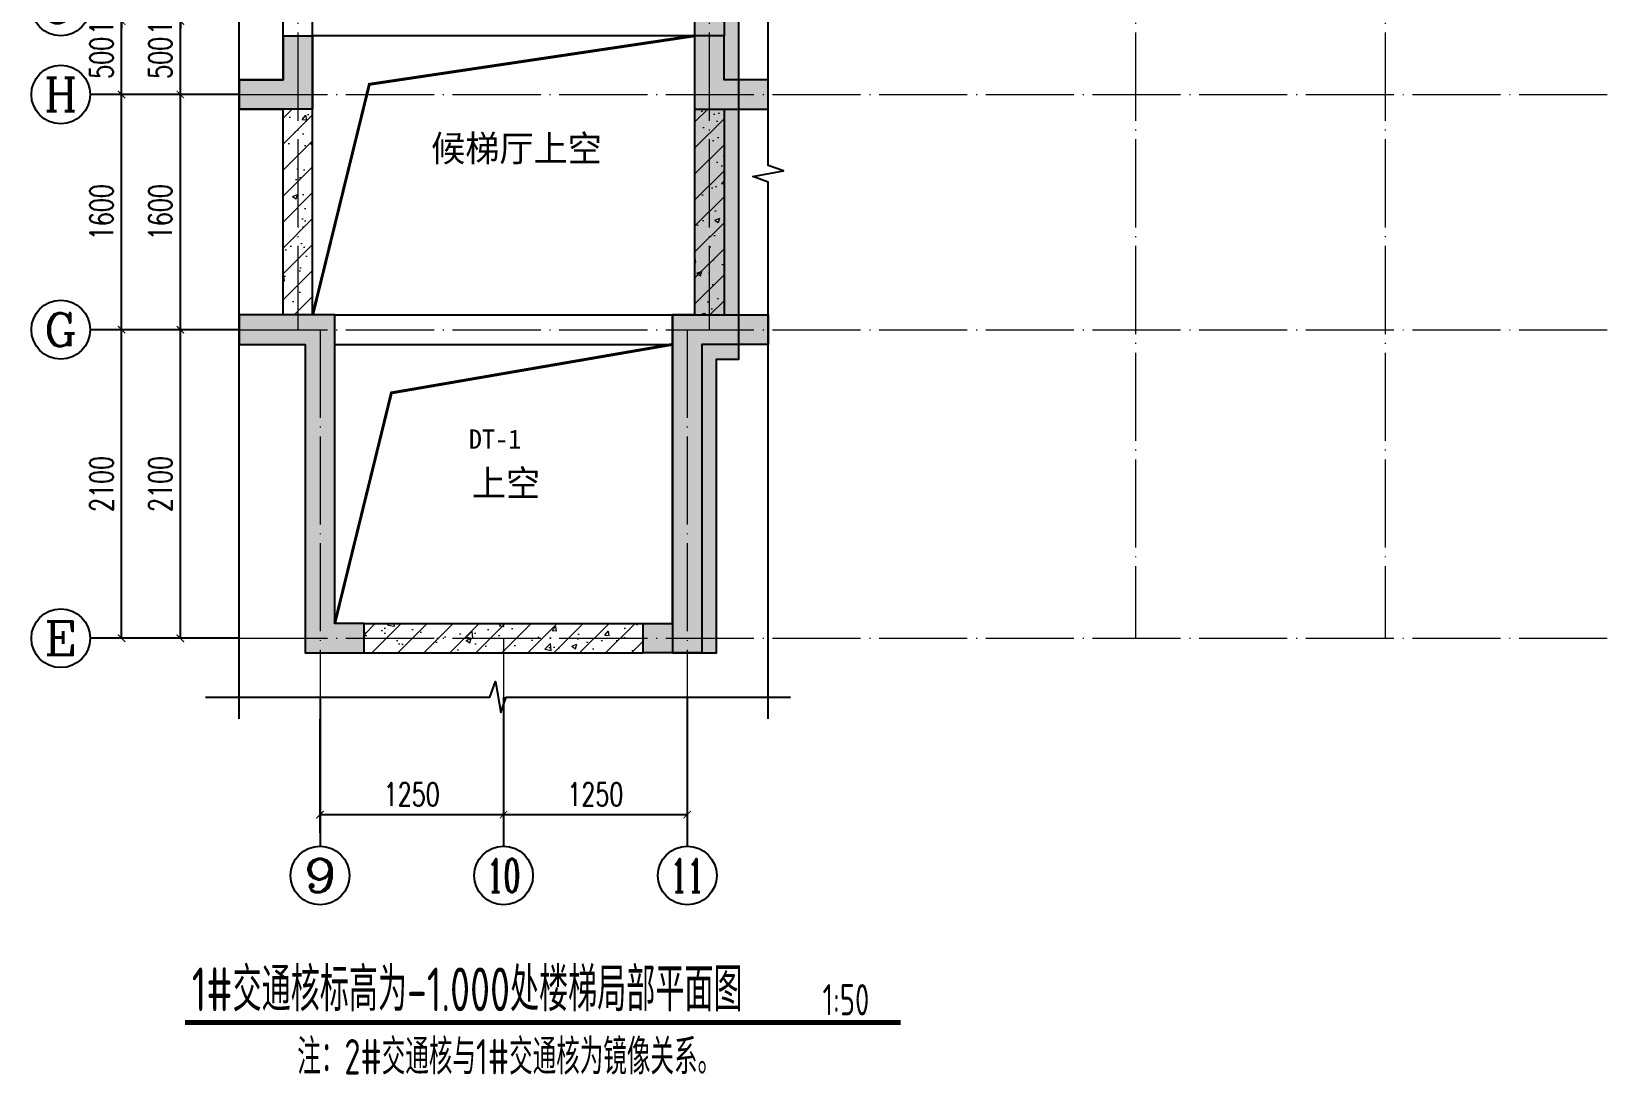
# Model space of a CAD drawing. Extents: x -655480 to 203344, y -294099 to 287156.
# Drawn here: x 49071 to 59745, y 209674 to 216773 of the extents above; entities that cross this region are included whole.
import ezdxf
from ezdxf.enums import TextEntityAlignment as Align

# ---------------------------------------------------------------- set-up
doc = ezdxf.new("R2010")
doc.units = 0
doc.header["$LTSCALE"] = 1000
doc.linetypes.add('DOTE', pattern=[2.42, 2, -0.2, 0.02, -0.2])
doc.layers.get('0').update_dxf_attribs({"linetype": 'CONTINUOUS'})
doc.layers.get('DEFPOINTS').update_dxf_attribs({"linetype": 'CONTINUOUS'})
for name, color, linetype in [('A-AXIS_TEXT', 7, 'CONTINUOUS'), ('AXIS', 3, 'CONTINUOUS'), ('DIM_SYMB', 3, 'CONTINUOUS'), ('PUB_DIM', 3, 'CONTINUOUS'), ('PUB_TEXT', 2, 'CONTINUOUS'), ('S-COLU-LINE1', 6, 'CONTINUOUS'), ('S-Q墙填充', 252, 'CONTINUOUS'), ('S-Q墙实线', 6, 'CONTINUOUS'), ('WALL', 5, 'CONTINUOUS'), ('尺寸标注', 86, 'CONTINUOUS'), ('底图$0$PUB_HATCH', 252, 'CONTINUOUS')]:
    doc.layers.add(name, color=color, linetype=linetype)
for name, color, linetype, lineweight in [('AXIS_TEXT', 7, 'CONTINUOUS', 20), ('DOTE', 19, 'DOTE', 9), ('PUB_HATCH', 8, 'CONTINUOUS', 9)]:
    doc.layers.add(name, color=color, linetype=linetype, lineweight=lineweight)
doc.styles.add('_TCH_AXIS', font='COMPLEX', dxfattribs={"bigfont": 'GBCBIG'})
doc.styles.add('_TCH_DIM_T3', font='SIMPLEX', dxfattribs={"width": 0.705882, "bigfont": 'GBCBIG'})
doc.styles.add('COMPLEX', font='COMPLEX')
doc.styles.add('TSSD_REIN', font='tssdeng.shx', dxfattribs={"width": 0.7, "height": 300, "bigfont": 'tssdchn.shx'})
doc.styles.add('黑体', font='simhei.ttf')
doc.dimstyles.new('_TCH_ARCH&&50', dxfattribs={"dimtxt": 157.5, "dimasz": 50, "dimexe": 125, "dimexo": 150, "dimgap": 58.75, "dimtad": 1, "dimdec": 0, "dimzin": 0, "dimdsep": 46, "dimtxsty": '_TCH_DIM_T3', "dimblk": 'ARCHTICK', "dimcen": 0.09, "dimclrt": 7, "dimazin": 0, "dimtfac": 1, "dimtdec": 0, "dimtix": 1, "dimtmove": 2, "dimatfit": 3, "dimldrblk": 'ARCHTICK', "dimfxl": 1, "dimtolj": 1, "dimtzin": 0, "dimarcsym": 0})
pattern_1 = [(45, (-105413.38, 111072.44), (-88.38835, 88.38835), []), (50, (-105413.38, 111072.44), (358.6301, -31.37607), [37.5, -412.5]), (355, (-105413.4, 111072.44), (-69.3757, 376.0961), [30, -330]), (100.4514, (-105383.5, 111069.83), (289.2547, 344.7198), [31.8701, -350.57106]), (46.1842, (-105413.4, 111172.44), (533.6205, -82.7595), [56.25, -618.75]), (96.6356, (-105368.9, 111165.54), (467.3314, 487.059), [47.8051, -525.8565]), (351.1842, (-105413.4, 111172.44), (467.331, 487.0593), [45, -495]), (21, (-105363.38, 111147.44), (298.45353, -201.30945), [37.5, -412.5]), (326, (-105363.4, 111147.44), (121.6577, 362.575), [30, -330]), (71.4514, (-105338.5, 111130.67), (420.1113, 161.26525), [31.8701, -350.57106]), (37.5, (-105413.38, 111072.44), (6.07993, 166.44693), [0, -326, 0, -335, 0, -331.25]), (7.5, (-105413.38, 111072.44), (131.53477, 197.20586), [0, -191, 0, -318.5, 0, -126.25]), (327.5, (-105524.88, 111072.44), (266.91122, -11.27744), [0, -125, 0, -390, 0, -517.5]), (317.5, (-105574.88, 111072.44), (291.59308, 50.0525), [0, -162.5, 0, -259, 0, -367.5])]

# ---------------------------------------------------------------- blocks, each defined once
blk = doc.blocks.new('_AXISO')
blk.add_circle((0, 0), 0.5)
at = {"layer": 'A-AXIS_TEXT', "style": 'COMPLEX', "width": 1.041667}
blk.add_attdef('A', text='', height=0.56, dxfattribs=at).set_placement((-0.25, -0.28), (0.25, -0.28), align=Align.FIT)
blk = doc.blocks.new('_ArchTick')
at = {"color": 0, "linetype": 'ByBlock', "const_width": 0.15}
blk.add_lwpolyline([(-0.5, -0.5), (0.5, 0.5)], dxfattribs=at)
blk = doc.blocks.new('*D1051')
at = {"layer": 'DEFPOINTS', "color": 0, "transparency": 16777216}
for p in [(50085, 214743), (50485, 214743), (50485, 212643)]:
    blk.add_point(p, dxfattribs=at)
at = {"layer": '尺寸标注', "color": 0, "lineweight": -2, "transparency": 16777216}
for p, q in [((50335, 214743), (49960, 214743)), ((50085, 212643), (50085, 214743)), ((50335, 212643), (49960, 212643))]:
    blk.add_line(p, q, dxfattribs=at)
at = {"layer": '尺寸标注', "color": 0, "lineweight": -2, "transparency": 16777216, "xscale": 50, "yscale": 50, "zscale": 50}
for p, rotation in [((50085, 214743), 90), ((50085, 212643), 270)]:
    blk.add_blockref('_ArchTick', p, dxfattribs=dict(at, rotation=rotation))
at = {"layer": '尺寸标注', "color": 7, "transparency": 16777216, "insert": (49948, 213693), "char_height": 157.5, "attachment_point": 5, "rotation": 90, "style": '_TCH_DIM_T3'}
blk.add_mtext('\\A1;2100', dxfattribs=at)
blk = doc.blocks.new('*D1052')
at = {"layer": 'DEFPOINTS', "color": 0, "transparency": 16777216}
for p in [(50085, 216343), (50485, 216343), (50485, 214743)]:
    blk.add_point(p, dxfattribs=at)
at = {"layer": '尺寸标注', "color": 0, "lineweight": -2, "transparency": 16777216}
for p, q in [((50335, 216343), (49960, 216343)), ((50085, 214743), (50085, 216343)), ((50335, 214743), (49960, 214743))]:
    blk.add_line(p, q, dxfattribs=at)
at = {"layer": '尺寸标注', "color": 0, "lineweight": -2, "transparency": 16777216, "xscale": 50, "yscale": 50, "zscale": 50}
for p, rotation in [((50085, 216343), 90), ((50085, 214743), 270)]:
    blk.add_blockref('_ArchTick', p, dxfattribs=dict(at, rotation=rotation))
at = {"layer": '尺寸标注', "color": 7, "transparency": 16777216, "insert": (49948, 215543), "char_height": 157.5, "attachment_point": 5, "rotation": 90, "style": '_TCH_DIM_T3'}
blk.add_mtext('\\A1;1600', dxfattribs=at)
blk = doc.blocks.new('*D1053')
at = {"layer": 'DEFPOINTS', "color": 0, "transparency": 16777216}
for p in [(50085, 216843), (50485, 216843), (50485, 216343)]:
    blk.add_point(p, dxfattribs=at)
at = {"layer": '尺寸标注', "color": 0, "lineweight": -2, "transparency": 16777216}
for p, q in [((50335, 216843), (49960, 216843)), ((50085, 216343), (50085, 216843)), ((50335, 216343), (49960, 216343))]:
    blk.add_line(p, q, dxfattribs=at)
at = {"layer": '尺寸标注', "color": 0, "lineweight": -2, "transparency": 16777216, "xscale": 50, "yscale": 50, "zscale": 50}
for p, rotation in [((50085, 216843), 90), ((50085, 216343), 270)]:
    blk.add_blockref('_ArchTick', p, dxfattribs=dict(at, rotation=rotation))
at = {"layer": '尺寸标注', "color": 7, "transparency": 16777216, "insert": (49948, 216593), "char_height": 157.5, "attachment_point": 5, "rotation": 90, "style": '_TCH_DIM_T3'}
blk.add_mtext('\\A1;500', dxfattribs=at)
blk = doc.blocks.new('*D1054')
at = {"layer": 'DEFPOINTS', "color": 0, "transparency": 16777216}
for p in [(50085, 216943), (50485, 216943), (50485, 216843)]:
    blk.add_point(p, dxfattribs=at)
at = {"layer": '尺寸标注', "color": 0, "lineweight": -2, "transparency": 16777216}
for p, q in [((50335, 216943), (49960, 216943)), ((50085, 216943), (50085, 216993)), ((50085, 216843), (50085, 216943)), ((50335, 216843), (49960, 216843)), ((50085, 216843), (50085, 216793))]:
    blk.add_line(p, q, dxfattribs=at)
at = {"layer": '尺寸标注', "color": 0, "lineweight": -2, "transparency": 16777216, "xscale": 50, "yscale": 50, "zscale": 50}
for p, rotation in [((50085, 216943), 270), ((50085, 216843), 90)]:
    blk.add_blockref('_ArchTick', p, dxfattribs=dict(at, rotation=rotation))
at = {"layer": '尺寸标注', "color": 7, "transparency": 16777216, "insert": (49948, 216893), "char_height": 157.5, "attachment_point": 5, "rotation": 90, "style": '_TCH_DIM_T3'}
blk.add_mtext('\\A1;100', dxfattribs=at)
blk = doc.blocks.new('*D1087')
at = {"layer": 'DEFPOINTS', "color": 0, "transparency": 16777216}
for p in [(49685, 214743), (50485, 214743), (50485, 212643)]:
    blk.add_point(p, dxfattribs=at)
at = {"layer": 'PUB_DIM', "color": 0, "lineweight": -2, "transparency": 16777216}
for p, q in [((50335, 214743), (49560, 214743)), ((49685, 212643), (49685, 214743)), ((50335, 212643), (49560, 212643))]:
    blk.add_line(p, q, dxfattribs=at)
at = {"layer": 'PUB_DIM', "color": 0, "lineweight": -2, "transparency": 16777216, "xscale": 50, "yscale": 50, "zscale": 50}
for p, rotation in [((49685, 214743), 90), ((49685, 212643), 270)]:
    blk.add_blockref('_ArchTick', p, dxfattribs=dict(at, rotation=rotation))
at = {"layer": 'PUB_DIM', "color": 7, "transparency": 16777216, "insert": (49548, 213693), "char_height": 157.5, "attachment_point": 5, "rotation": 90, "style": '_TCH_DIM_T3'}
blk.add_mtext('\\A1;2100', dxfattribs=at)
blk = doc.blocks.new('*D1088')
at = {"layer": 'DEFPOINTS', "color": 0, "transparency": 16777216}
for p in [(49685, 216343), (50485, 216343), (50485, 214743)]:
    blk.add_point(p, dxfattribs=at)
at = {"layer": 'PUB_DIM', "color": 0, "lineweight": -2, "transparency": 16777216}
for p, q in [((50335, 216343), (49560, 216343)), ((49685, 214743), (49685, 216343)), ((50335, 214743), (49560, 214743))]:
    blk.add_line(p, q, dxfattribs=at)
at = {"layer": 'PUB_DIM', "color": 0, "lineweight": -2, "transparency": 16777216, "xscale": 50, "yscale": 50, "zscale": 50}
for p, rotation in [((49685, 216343), 90), ((49685, 214743), 270)]:
    blk.add_blockref('_ArchTick', p, dxfattribs=dict(at, rotation=rotation))
at = {"layer": 'PUB_DIM', "color": 7, "transparency": 16777216, "insert": (49548, 215543), "char_height": 157.5, "attachment_point": 5, "rotation": 90, "style": '_TCH_DIM_T3'}
blk.add_mtext('\\A1;1600', dxfattribs=at)
blk = doc.blocks.new('*D1089')
at = {"layer": 'DEFPOINTS', "color": 0, "transparency": 16777216}
for p in [(49685, 216843), (50485, 216843), (50485, 216343)]:
    blk.add_point(p, dxfattribs=at)
at = {"layer": 'PUB_DIM', "color": 0, "lineweight": -2, "transparency": 16777216}
for p, q in [((50335, 216843), (49560, 216843)), ((49685, 216343), (49685, 216843)), ((50335, 216343), (49560, 216343))]:
    blk.add_line(p, q, dxfattribs=at)
at = {"layer": 'PUB_DIM', "color": 0, "lineweight": -2, "transparency": 16777216, "xscale": 50, "yscale": 50, "zscale": 50}
for p, rotation in [((49685, 216843), 90), ((49685, 216343), 270)]:
    blk.add_blockref('_ArchTick', p, dxfattribs=dict(at, rotation=rotation))
at = {"layer": 'PUB_DIM', "color": 7, "transparency": 16777216, "insert": (49548, 216593), "char_height": 157.5, "attachment_point": 5, "rotation": 90, "style": '_TCH_DIM_T3'}
blk.add_mtext('\\A1;500', dxfattribs=at)
blk = doc.blocks.new('*D1090')
at = {"layer": 'DEFPOINTS', "color": 0, "transparency": 16777216}
for p in [(49685, 216943), (50485, 216943), (50485, 216843)]:
    blk.add_point(p, dxfattribs=at)
at = {"layer": 'PUB_DIM', "color": 0, "lineweight": -2, "transparency": 16777216}
for p, q in [((50335, 216943), (49560, 216943)), ((49685, 216943), (49685, 216993)), ((49685, 216843), (49685, 216943)), ((50335, 216843), (49560, 216843)), ((49685, 216843), (49685, 216793))]:
    blk.add_line(p, q, dxfattribs=at)
at = {"layer": 'PUB_DIM', "color": 0, "lineweight": -2, "transparency": 16777216, "xscale": 50, "yscale": 50, "zscale": 50}
for p, rotation in [((49685, 216943), 270), ((49685, 216843), 90)]:
    blk.add_blockref('_ArchTick', p, dxfattribs=dict(at, rotation=rotation))
at = {"layer": 'PUB_DIM', "color": 7, "transparency": 16777216, "insert": (49548, 216893), "char_height": 157.5, "attachment_point": 5, "rotation": 90, "style": '_TCH_DIM_T3'}
blk.add_mtext('\\A1;100', dxfattribs=at)
blk = doc.blocks.new('*D1095')
at = {"layer": 'DEFPOINTS', "color": 0, "transparency": 16777216}
for p in [(51035, 212243), (52285, 212243), (52285, 211443)]:
    blk.add_point(p, dxfattribs=at)
at = {"layer": 'PUB_DIM', "color": 0, "lineweight": -2, "transparency": 16777216}
for p, q in [((51035, 212093), (51035, 211318)), ((52285, 212093), (52285, 211318)), ((51035, 211443), (52285, 211443))]:
    blk.add_line(p, q, dxfattribs=at)
at = {"layer": 'PUB_DIM', "color": 0, "lineweight": -2, "transparency": 16777216, "xscale": 50, "yscale": 50, "zscale": 50, "rotation": 180}
blk.add_blockref('_ArchTick', (51035, 211443), dxfattribs=at)
at = {"layer": 'PUB_DIM', "color": 0, "lineweight": -2, "transparency": 16777216, "xscale": 50, "yscale": 50, "zscale": 50}
blk.add_blockref('_ArchTick', (52285, 211443), dxfattribs=at)
at = {"layer": 'PUB_DIM', "color": 7, "transparency": 16777216, "insert": (51660, 211581), "char_height": 157.5, "attachment_point": 5, "style": '_TCH_DIM_T3'}
blk.add_mtext('\\A1;1250', dxfattribs=at)
blk = doc.blocks.new('*D1096')
at = {"layer": 'DEFPOINTS', "color": 0, "transparency": 16777216}
for p in [(52285, 212243), (53535, 212243), (53535, 211443)]:
    blk.add_point(p, dxfattribs=at)
at = {"layer": 'PUB_DIM', "color": 0, "lineweight": -2, "transparency": 16777216}
for p, q in [((52285, 212093), (52285, 211318)), ((53535, 212093), (53535, 211318)), ((52285, 211443), (53535, 211443))]:
    blk.add_line(p, q, dxfattribs=at)
at = {"layer": 'PUB_DIM', "color": 0, "lineweight": -2, "transparency": 16777216, "xscale": 50, "yscale": 50, "zscale": 50, "rotation": 180}
blk.add_blockref('_ArchTick', (52285, 211443), dxfattribs=at)
at = {"layer": 'PUB_DIM', "color": 0, "lineweight": -2, "transparency": 16777216, "xscale": 50, "yscale": 50, "zscale": 50}
blk.add_blockref('_ArchTick', (53535, 211443), dxfattribs=at)
at = {"layer": 'PUB_DIM', "color": 7, "transparency": 16777216, "insert": (52910, 211581), "char_height": 157.5, "attachment_point": 5, "style": '_TCH_DIM_T3'}
blk.add_mtext('\\A1;1250', dxfattribs=at)

msp = doc.modelspace()

# ---------------------------------------------------------------- hatches: boundary and pattern name
at = {"layer": 'PUB_HATCH'}
h = msp.add_hatch(dxfattribs=at)
h.set_pattern_fill('钢筋混凝土', color=256, scale=50, style=0)
h.set_pattern_definition(pattern_1)
h.paths.add_polyline_path([(50985.34, 216243.44), (50785.34, 216243.44), (50785.34, 214843.17), (50985.34, 214843.17)])
h = msp.add_hatch(dxfattribs=at)
h.set_pattern_fill('钢筋混凝土', color=256, scale=50, style=0)
h.set_pattern_definition(pattern_1)
h.paths.add_polyline_path([(53585.34, 214843.17), (53785.34, 214843.17), (53785.34, 216243.44), (53585.34, 216243.44)])
h = msp.add_hatch(dxfattribs=at)
h.set_pattern_fill('钢筋混凝土', color=256, scale=50, style=0)
h.set_pattern_definition(pattern_1)
h.paths.add_polyline_path([(53235.53, 212543.17), (53235.53, 212743.17), (51335.34, 212743.17), (51335.34, 212543.17)])
at = {"layer": 'S-Q墙填充'}
h = msp.add_hatch(dxfattribs=at)
h.set_pattern_fill('ARMORED', color=252, scale=50, style=0)
h.set_pattern_definition([(50, (38784.53, 227492.92), (358.63, -31.376), [37.5, -412.5]), (355, (38784.53, 227492.92), (-69.3757, 376.096), [30, -330]), (100.4514, (38814.4, 227490.3), (289.2547, 344.72), [31.87, -350.571]), (46.1842, (38784.53, 227592.92), (533.6205, -82.7595), [56.25, -618.75]), (96.6356, (38829, 227586.03), (467.331, 487.059), [47.805, -525.856]), (351.1842, (38784.53, 227592.9), (467.331, 487.059), [45, -495]), (21, (38834.53, 227567.92), (298.4535, -201.3094), [37.5, -412.5]), (326, (38834.53, 227567.92), (121.6577, 362.575), [30, -330]), (71.4514, (38859.4, 227551.15), (420.1113, 161.265), [31.87, -350.571]), (37.5, (38784.53, 227492.92), (6.0799, 166.4469), [0, -326, 0, -335, 0, -331.25]), (7.5, (38784.53, 227492.92), (131.5348, 197.2059), [0, -191, 0, -318.5, 0, -126.25]), (327.5, (38673.03, 227492.92), (266.9112, -11.2774), [0, -125, 0, -390, 0, -517.5]), (317.5, (38623.03, 227492.92), (291.593, 50.0525), [0, -162.5, 0, -259, 0, -367.5]), (45, (38784.53, 227492.92), (-176.7767, 176.7767), [])])
h.paths.add_polyline_path([(53585.23, 214843.17), (53435.23, 214843.17), (53435.23, 212543.17), (53735.23, 212543.17), (53735.23, 209843.16), (53735.23, 214543.17), (53885.23, 214543.17), (53885.23, 220493.16), (53585.23, 220493.16)])
at = {"layer": '底图$0$PUB_HATCH'}
for points in [[(50985.34, 216743.17), (50985.34, 216243.17), (50485.34, 216243.44), (50485.34, 216443.44), (50785.34, 216443.17), (50785.34, 216743.17)], [(53585.34, 216743.17), (53585.34, 216243.17), (54085.34, 216243.17), (54085.34, 216443.17), (53785.34, 216443.17), (53785.34, 216743.17)], [(50485.34, 214843.17), (50485.34, 214643.17), (50935.34, 214643.17), (50935.34, 212543.17), (51335.34, 212543.17), (51335.34, 212743.17), (51135.34, 212743.17), (51135.34, 214843.17)], [(54085.34, 214843.17), (54085.34, 214643.17), (53635.34, 214643.17), (53635.34, 212543.17), (53235.34, 212543.17), (53235.34, 212743.17), (53435.34, 212743.17), (53435.34, 214843.17)]]:
    msp.add_hatch(color=256, dxfattribs=at).paths.add_polyline_path(points)

# ---------------------------------------------------------------- linework, layer by layer
at = {"color": 6, "const_width": 20}
for points in [[(50985.57, 214843.17), (51371.15, 216412.89), (53585.57, 216743.21)], [(51135.57, 212743.17), (51521.15, 214312.89), (53435.57, 214643.21)]]:
    msp.add_lwpolyline(points, dxfattribs=at)
at = {"layer": 'AXIS'}
for p, q in [((50485.34, 216343.44), (49470.73, 216343.44)), ((50485.34, 214743.17), (49470.73, 214743.17)), ((50485.34, 212643.17), (49470.73, 212643.17)), ((51035.34, 212243.17), (51035.34, 211228.56)), ((52284.86, 212243.17), (52284.86, 211228.56)), ((53535.34, 212243.17), (53535.34, 211228.56))]:
    msp.add_line(p, q, dxfattribs=at)
at = {"layer": 'DIM_SYMB'}
for points in [[(50485.34, 212094.43), (50485.34, 218003.28), (50380.34, 218041.5), (50590.34, 218078.53), (50485.34, 218115.78), (50485.34, 224024.63)], [(54085.34, 212094.43), (54085.34, 215748.01), (53980.34, 215786.23), (54190.34, 215823.26), (54085.34, 215860.51), (54085.34, 219514.09)], [(50255.14, 212243.17), (52190.77, 212243.17), (52228.99, 212348.17), (52266.02, 212138.17), (52303.27, 212243.17), (54238.9, 212243.17)]]:
    msp.add_lwpolyline(points, dxfattribs=at)
at = {"layer": 'DIM_SYMB', "const_width": 35}
msp.add_lwpolyline([(50116.05, 210028.61), (54986.84, 210028.61)], dxfattribs=at)
at = {"layer": 'DOTE', "linetype": 'DOTE', "ltscale": 0.3}
for p, q in [((50885.34, 224024.63), (50885.34, 214743.17)), ((53685.34, 224024.63), (53685.34, 214743.17)), ((56585.34, 224024.63), (56585.34, 212643.17)), ((58285.34, 224024.63), (58285.34, 212643.18)), ((50485.34, 216343.17), (61848.92, 216343.17)), ((50485.34, 214743.17), (61848.92, 214743.18)), ((51035.34, 214743.17), (51035.34, 212243.17)), ((53535.53, 214743.17), (53535.53, 212243.17)), ((50485.34, 212643.17), (61848.92, 212643.18)), ((52285.44, 212643.17), (52285.44, 212238.33))]:
    msp.add_line(p, q, dxfattribs=at)
at = {"layer": 'S-COLU-LINE1'}
for p, q in [((50785.34, 216743.17), (50785.34, 216443.44)), ((50985.34, 216243.44), (50985.34, 216743.17)), ((53585.34, 216743.17), (53585.34, 216243.44)), ((53785.34, 216443.44), (53785.34, 216743.17)), ((50785.34, 216443.44), (50485.34, 216443.44)), ((50485.34, 216443.44), (50485.34, 216243.44)), ((54085.34, 216443.44), (53785.34, 216443.44)), ((54085.34, 216243.44), (54085.34, 216443.44)), ((50485.34, 216243.44), (50785.34, 216243.44)), ((53785.34, 216243.44), (54085.34, 216243.44))]:
    msp.add_line(p, q, dxfattribs=at)
at = {"layer": 'S-Q墙实线', "linetype": 'ByBlock'}
msp.add_lwpolyline([(53585.23, 214843.17), (53435.23, 214843.17), (53435.23, 212543.17), (53735.23, 212543.17), (53735.23, 212546.92), (53735.23, 212546.92), (53735.23, 214543.17), (53885.23, 214543.17), (53885.23, 220493.16), (53585.23, 220493.16), (53585.23, 214843.17)], dxfattribs=at)
at = {"layer": 'S-Q墙实线', "color": 6}
for points in [[(50985.34, 216743.17), (50985.34, 216243.17), (50485.34, 216243.44), (50485.34, 216443.44), (50785.34, 216443.17), (50785.34, 216743.17)], [(53585.34, 216743.17), (53585.34, 216243.17), (54085.34, 216243.17), (54085.34, 216443.17), (53785.34, 216443.17), (53785.34, 216743.17)], [(50485.34, 214843.17), (50485.34, 214643.17), (50935.34, 214643.17), (50935.34, 212543.17), (51335.34, 212543.17), (51335.34, 212743.17), (51135.34, 212743.17), (51135.34, 214843.17)], [(54085.34, 214843.17), (54085.34, 214643.17), (53635.34, 214643.17), (53635.34, 212543.17), (53235.34, 212543.17), (53235.34, 212743.17), (53435.34, 212743.17), (53435.34, 214843.17)]]:
    msp.add_lwpolyline(points, close=True, dxfattribs=at)
at = {"layer": 'WALL'}
for p, q in [((50785.34, 216743.17), (50785.34, 216843.17)), ((50985.34, 216743.17), (50985.34, 216843.17)), ((53585.34, 216843.17), (53585.34, 216743.17)), ((53785.34, 216843.17), (53785.34, 216743.17)), ((53585.34, 216743.17), (50985.34, 216743.17)), ((50485.34, 216243.17), (50485.34, 216243.44)), ((50785.34, 216243.17), (50485.34, 216243.17)), ((50785.34, 214843.17), (50785.34, 216243.44)), ((50985.34, 214843.17), (50985.34, 216243.44)), ((53585.34, 216243.44), (53585.34, 214843.17)), ((53785.34, 216243.44), (53785.34, 214843.17)), ((51135.34, 214843.17), (53435.53, 214843.17)), ((53435.34, 214843.17), (53435.34, 212743.17)), ((51135.34, 214643.17), (53435.53, 214643.17)), ((51335.34, 212743.17), (53235.53, 212743.17)), ((51335.34, 212543.17), (53235.53, 212543.17))]:
    msp.add_line(p, q, dxfattribs=at)

# ---------------------------------------------------------------- block references
at = {"layer": 'AXIS'}
ref = msp.add_blockref('_AXISO', (49270.73, 216943.17), dxfattribs=dict(at, xscale=400, yscale=400, zscale=400))
ref.add_attrib('A', 'J', dxfattribs={"layer": 'AXIS_TEXT', "height": 226.27, "style": '_TCH_AXIS', "width": 1.909091}).set_placement((49157.59, 216830.03), (49383.87, 216830.03), align=Align.FIT)
ref = msp.add_blockref('_AXISO', (49270.73, 216343.44), dxfattribs=dict(at, xscale=400, yscale=400, zscale=400))
ref.add_attrib('A', 'H', dxfattribs={"layer": 'AXIS_TEXT', "height": 226.27, "style": '_TCH_AXIS', "width": 1.05}).set_placement((49157.59, 216230.3), (49383.87, 216230.3), align=Align.FIT)
ref = msp.add_blockref('_AXISO', (49270.73, 214743.17), dxfattribs=dict(at, xscale=400, yscale=400, zscale=400))
ref.add_attrib('A', 'G', dxfattribs={"layer": 'AXIS_TEXT', "height": 226.27, "style": '_TCH_AXIS', "width": 1.166667}).set_placement((49157.59, 214630.03), (49383.87, 214630.03), align=Align.FIT)
ref = msp.add_blockref('_AXISO', (49270.73, 212643.17), dxfattribs=dict(at, xscale=400, yscale=400, zscale=400))
ref.add_attrib('A', 'E', dxfattribs={"layer": 'AXIS_TEXT', "height": 226.27, "style": '_TCH_AXIS', "width": 1.3125}).set_placement((49157.59, 212530.03), (49383.87, 212530.03), align=Align.FIT)
ref = msp.add_blockref('_AXISO', (51035.34, 211028.56), dxfattribs=dict(at, xscale=400, yscale=400, zscale=400))
ref.add_attrib('A', '9', dxfattribs={"layer": 'AXIS_TEXT', "height": 226.27, "style": '_TCH_AXIS', "width": 1.5}).set_placement((50922.2, 210915.43), (51148.48, 210915.43), align=Align.FIT)
ref = msp.add_blockref('_AXISO', (52284.86, 211028.56), dxfattribs=dict(at, xscale=400, yscale=400, zscale=400))
ref.add_attrib('A', '10', dxfattribs={"layer": 'AXIS_TEXT', "height": 226.274, "style": '_TCH_AXIS', "width": 0.724138}).set_placement((52171.72, 210915.43), (52397.99, 210915.43), align=Align.FIT)
ref = msp.add_blockref('_AXISO', (53535.34, 211028.56), dxfattribs=dict(at, xscale=400, yscale=400, zscale=400))
ref.add_attrib('A', '11', dxfattribs={"layer": 'AXIS_TEXT', "height": 226.274, "style": '_TCH_AXIS', "width": 0.875}).set_placement((53422.2, 210915.43), (53648.48, 210915.43), align=Align.FIT)

# ---------------------------------------------------------------- texts
at = {"layer": 'PUB_TEXT', "color": 7}
for s, p in [('候梯厅上空', (51791.57, 215887.32)), ('上空', (52069.08, 213609.48))]:
    msp.add_text(s, height=178.723, dxfattribs=at).set_placement(p)
at = {"layer": 'PUB_TEXT', "color": 246, "style": '黑体'}
msp.add_text('DT-1', height=131.435, dxfattribs=at).set_placement((52048.21, 213932.77))
at = {"layer": 'PUB_TEXT', "style": 'TSSD_REIN', "width": 0.7}
for s, height, p in [('1#交通核标高为-1.000处楼梯局部平面图', 297.5, (50162.5, 210104.97)), ('1:50', 212.5, (54456.37, 210076.96))]:
    msp.add_text(s, height=height, dxfattribs=at).set_placement(p)
at = {"layer": 'PUB_TEXT', "color": 1, "style": 'TSSD_REIN', "width": 0.7}
msp.add_text('注：2#交通核与1#交通核为镜像关系。', height=241.1348, dxfattribs=at).set_placement((50880.45, 209674.38))

# ---------------------------------------------------------------- dimensions: what is measured, and where the dimension line sits
at = {"layer": 'PUB_DIM'}
for p1, p2, distance, picture, middle in [((50485.34, 216843.17), (50485.34, 216943.17), 800, '*D1090', (49547.84, 216893.17)), ((50485.34, 216343.44), (50485.34, 216843.17), 800, '*D1089', (49547.84, 216593.3)), ((50485.34, 214743.17), (50485.34, 216343.44), 800, '*D1088', (49547.84, 215543.3)), ((50485.34, 212643.17), (50485.34, 214743.17), 800, '*D1087', (49547.84, 213693.17)), ((51035.34, 212243.17), (52284.86, 212243.17), -800, '*D1095', (51660.1, 211580.67)), ((52284.86, 212243.17), (53535.34, 212243.17), -800, '*D1096', (52910.1, 211580.67))]:
    dim = msp.add_aligned_dim(p1=p1, p2=p2, distance=distance, dimstyle='_TCH_ARCH&&50', dxfattribs=at)
    dim.commit()
    dim.dimension.update_dxf_attribs({"geometry": picture, "text_midpoint": middle})
at = {"layer": '尺寸标注', "color": 106}
for p1, p2, picture, middle in [((50485.34, 216843.17), (50485.34, 216943.17), '*D1054', (49947.84, 216893.17)), ((50485.34, 216343.44), (50485.34, 216843.17), '*D1053', (49947.84, 216593.3)), ((50485.34, 214743.17), (50485.34, 216343.44), '*D1052', (49947.84, 215543.3)), ((50485.34, 212643.17), (50485.34, 214743.17), '*D1051', (49947.84, 213693.17))]:
    dim = msp.add_aligned_dim(p1=p1, p2=p2, distance=400, dimstyle='_TCH_ARCH&&50', dxfattribs=at)
    dim.commit()
    dim.dimension.update_dxf_attribs({"geometry": picture, "text_midpoint": middle})

doc.saveas('drawing.dxf')
